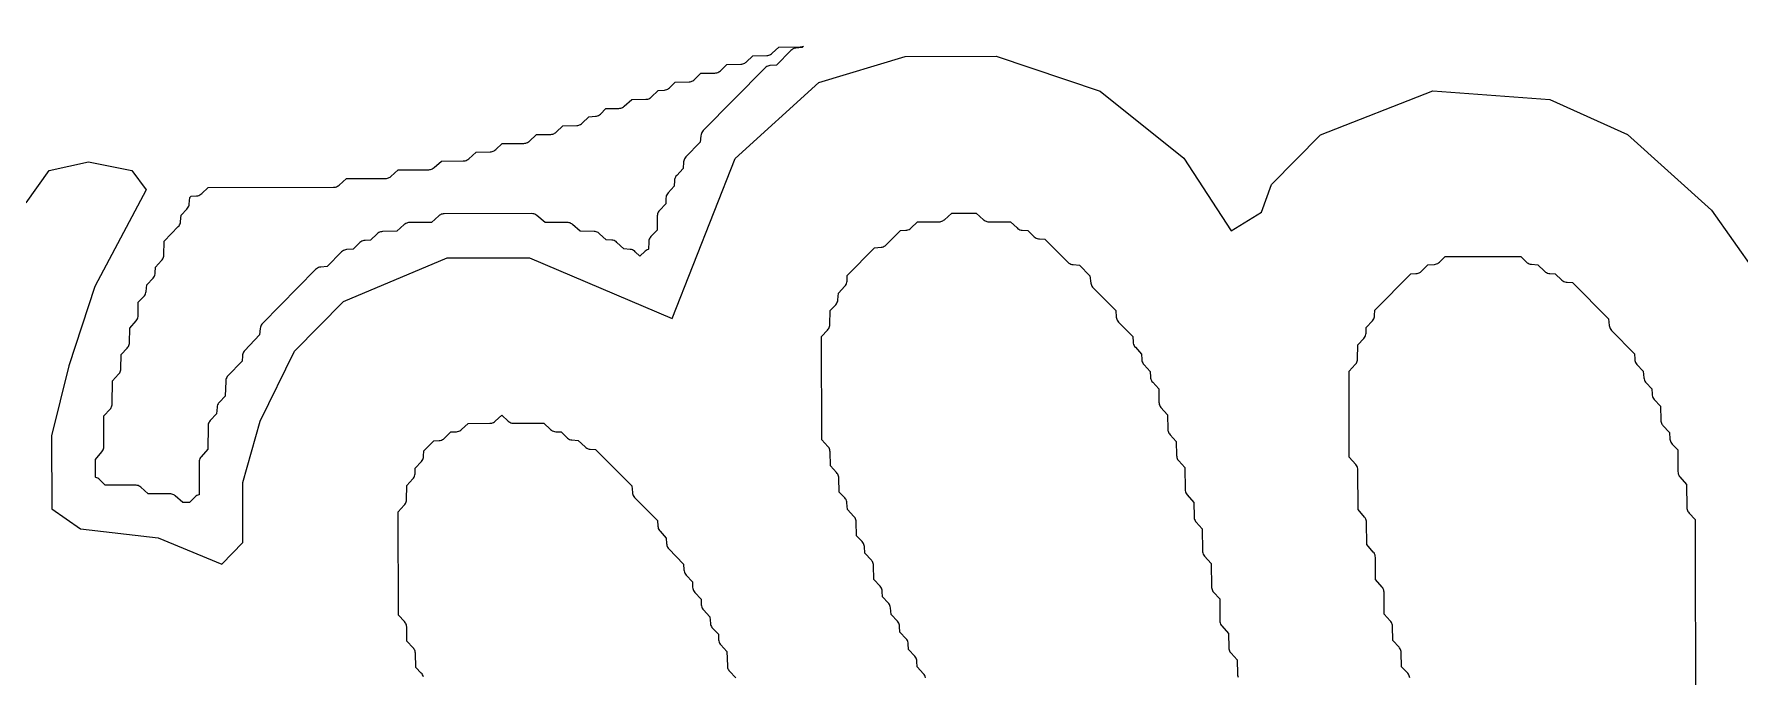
# Model space of a CAD drawing. Header units: inches. Extents: x 36 to 190, y -75 to 56.
# Drawn here: x 49.11 to 54.35, y 43.36 to 45.33 of the extents above; entities that cross this region are included whole.
import ezdxf

# ---------------------------------------------------------------- set-up
doc = ezdxf.new("R2010")
doc.units = ezdxf.units.IN
for name, color, linetype, lineweight in [('01_ORIGINAL_CAD', 7, 'Continuous', 20), ('02_APPROVED_PDF_OUTLINES', 7, 'Continuous', 15), ('04_APPROVED_PERIMETER', 7, 'Continuous', 15)]:
    doc.layers.add(name, color=color, linetype=linetype, lineweight=lineweight)

# ---------------------------------------------------------------- blocks, each defined once
blk = doc.blocks.new('01_SCALLOP')
at = {"layer": '01_ORIGINAL_CAD'}
blk.add_lwpolyline([(50.1404, 46.0145, -0.546754), (57.6505, 41.0455, 0.171391), (58.1845, 40.3509, 0.171391)], format="xyb", dxfattribs=at)
at = {"layer": '02_APPROVED_PDF_OUTLINES'}
blk.add_lwpolyline([(49.2991, 43.9731), (49.2989, 44.028), (49.319, 44.0511), (49.3211, 44.0539), (49.3229, 44.0571), (49.3241, 44.0604), (49.3249, 44.0639), (49.3251, 44.0675), (49.3252, 44.1618), (49.3439, 44.1819), (49.3459, 44.1843), (49.3475, 44.1869), (49.3488, 44.1896), (49.3498, 44.1925), (49.3504, 44.1955), (49.3506, 44.1986), (49.3514, 44.269), (49.3702, 44.2893), (49.3722, 44.2916), (49.3738, 44.2942), (49.3751, 44.2969), (49.3761, 44.2998), (49.3767, 44.3028), (49.3769, 44.3058), (49.3778, 44.3495), (49.3966, 44.3698), (49.3986, 44.3722), (49.4002, 44.3747), (49.4015, 44.3775), (49.4025, 44.3803), (49.4031, 44.3833), (49.4033, 44.3863), (49.4042, 44.4305), (49.4244, 44.4538), (49.4265, 44.4566), (49.4283, 44.4597), (49.4295, 44.463), (49.4303, 44.4665), (49.4305, 44.4701), (49.4307, 44.5104), (49.4477, 44.5279), (49.4499, 44.5305), (49.4517, 44.5334), (49.4531, 44.5365), (49.4541, 44.5398), (49.4546, 44.5432), (49.4564, 44.5636), (49.4759, 44.5846), (49.4781, 44.5874), (49.4799, 44.5904), (49.4812, 44.5937), (49.4821, 44.5971), (49.4825, 44.6006), (49.4832, 44.6177), (49.5023, 44.6383), (49.5042, 44.6406), (49.5059, 44.6432), (49.5072, 44.6459), (49.5081, 44.6488), (49.5087, 44.6518), (49.509, 44.6548), (49.5098, 44.6981), (49.5534, 44.7426), (49.5556, 44.7453), (49.5575, 44.7482), (49.5589, 44.7513), (49.5599, 44.7546), (49.5604, 44.758), (49.5621, 44.7781), (49.5799, 44.7964), (49.5821, 44.799), (49.5839, 44.8019), (49.5854, 44.805), (49.5863, 44.8083), (49.5869, 44.8117), (49.5885, 44.8317), (49.5931, 44.8363), (49.6093, 44.837), (49.6129, 44.8374), (49.6163, 44.8383), (49.6196, 44.8397), (49.6227, 44.8416), (49.6254, 44.8439), (49.6452, 44.8627), (50.0301, 44.8633), (50.0331, 44.8634), (50.0361, 44.864), (50.0389, 44.8649), (50.0417, 44.8662), (50.0443, 44.8677), (50.0467, 44.8696), (50.0694, 44.8899), (50.1893, 44.8902), (50.1923, 44.8904), (50.1953, 44.891), (50.1982, 44.8919), (50.2009, 44.8931), (50.2035, 44.8947), (50.2059, 44.8966), (50.2286, 44.9168), (50.322, 44.9172), (50.325, 44.9174), (50.328, 44.9179), (50.3309, 44.9188), (50.3336, 44.9201), (50.3362, 44.9216), (50.3385, 44.9235), (50.3613, 44.9438), (50.4282, 44.9441), (50.4312, 44.9443), (50.4341, 44.9448), (50.437, 44.9457), (50.4397, 44.947), (50.4423, 44.9485), (50.4447, 44.9504), (50.4676, 44.9709), (50.511, 44.9719), (50.5141, 44.9721), (50.5171, 44.9727), (50.52, 44.9737), (50.5228, 44.9751), (50.5253, 44.9768), (50.5277, 44.9787), (50.5475, 44.9976), (50.6139, 44.9979), (50.6169, 44.9981), (50.6198, 44.9986), (50.6227, 44.9996), (50.6254, 45.0008), (50.628, 45.0024), (50.6304, 45.0042), (50.6533, 45.0247), (50.6967, 45.0257), (50.6998, 45.0259), (50.7028, 45.0266), (50.7057, 45.0276), (50.7085, 45.0289), (50.7111, 45.0306), (50.7134, 45.0326), (50.7334, 45.0516), (50.7763, 45.0526), (50.7794, 45.0528), (50.7824, 45.0535), (50.7853, 45.0545), (50.7881, 45.0558), (50.7906, 45.0575), (50.793, 45.0595), (50.8137, 45.0792), (50.8336, 45.081), (50.8371, 45.0815), (50.8404, 45.0825), (50.8435, 45.084), (50.8464, 45.0859), (50.849, 45.0881), (50.8662, 45.1052), (50.9057, 45.1055), (50.9087, 45.1057), (50.9116, 45.1062), (50.9145, 45.1071), (50.9172, 45.1084), (50.9198, 45.11), (50.9222, 45.1118), (50.9451, 45.1323), (50.9885, 45.1333), (50.9916, 45.1335), (50.9946, 45.1341), (50.9975, 45.1351), (51.0003, 45.1365), (51.0028, 45.1382), (51.0052, 45.1401), (51.0259, 45.1598), (51.0458, 45.1616), (51.0493, 45.1622), (51.0526, 45.1632), (51.0557, 45.1647), (51.0586, 45.1666), (51.0612, 45.1688), (51.0785, 45.1861), (51.1211, 45.187), (51.1242, 45.1873), (51.1272, 45.1879), (51.1301, 45.1889), (51.1329, 45.1903), (51.1355, 45.1919), (51.1378, 45.1939), (51.1578, 45.213), (51.2007, 45.2139), (51.2038, 45.2142), (51.2068, 45.2148), (51.2097, 45.2158), (51.2125, 45.2172), (51.215, 45.2188), (51.2174, 45.2208), (51.2374, 45.2399), (51.2803, 45.2408), (51.2834, 45.2411), (51.2864, 45.2417), (51.2893, 45.2427), (51.292, 45.2441), (51.2946, 45.2457), (51.297, 45.2477), (51.317, 45.2668), (51.3599, 45.2677), (51.3629, 45.268), (51.366, 45.2686), (51.3689, 45.2696), (51.3716, 45.271), (51.3742, 45.2726), (51.3766, 45.2746), (51.3963, 45.2935), (51.4627, 45.2938), (51.4662, 45.294), (51.4697, 45.2948), (51.4727, 45.2959), (51.4688, 45.2921), (51.4492, 45.2903), (51.4457, 45.2897), (51.4424, 45.2887), (51.4392, 45.2872), (51.4363, 45.2853), (51.4337, 45.283), (51.3892, 45.2383), (51.3696, 45.2365), (51.3662, 45.236), (51.3628, 45.2349), (51.3596, 45.2334), (51.3567, 45.2315), (51.3541, 45.2292), (51.1645, 45.037), (51.1622, 45.0344), (51.1604, 45.0315), (51.1589, 45.0283), (51.1579, 45.025), (51.1574, 45.0216), (51.1557, 45.0016), (51.1115, 44.9564), (51.1093, 44.9538), (51.1074, 44.9509), (51.106, 44.9477), (51.105, 44.9444), (51.1045, 44.941), (51.1027, 44.9206), (51.0832, 44.8996), (51.081, 44.8969), (51.0792, 44.8938), (51.0779, 44.8906), (51.077, 44.8872), (51.0766, 44.8836), (51.0759, 44.8665), (51.0568, 44.8459), (51.0546, 44.8432), (51.0528, 44.8401), (51.0514, 44.8369), (51.0505, 44.8335), (51.0501, 44.8299), (51.0494, 44.8128), (51.0304, 44.7922), (51.0284, 44.7899), (51.0268, 44.7873), (51.0255, 44.7846), (51.0245, 44.7817), (51.0239, 44.7787), (51.0237, 44.7757), (51.0228, 44.732), (51.004, 44.7117), (51.002, 44.7094), (51.0004, 44.7068), (50.9991, 44.7041), (50.9982, 44.7012), (50.9975, 44.6983), (50.9973, 44.6953), (50.9968, 44.673), (50.9955, 44.6727), (50.9923, 44.6713), (50.9894, 44.6694), (50.9867, 44.6672), (50.9701, 44.6515), (50.9561, 44.6654), (50.9534, 44.6677), (50.9505, 44.6696), (50.9474, 44.671), (50.9441, 44.672), (50.9407, 44.6726), (50.9207, 44.6744), (50.8999, 44.694), (50.8971, 44.6963), (50.8941, 44.6981), (50.8908, 44.6995), (50.8874, 44.7005), (50.8838, 44.7009), (50.8671, 44.7016), (50.8468, 44.7208), (50.8444, 44.7228), (50.8418, 44.7245), (50.8391, 44.7258), (50.8362, 44.7268), (50.8332, 44.7274), (50.8301, 44.7277), (50.7867, 44.7286), (50.7636, 44.749), (50.7613, 44.7509), (50.7587, 44.7525), (50.756, 44.7537), (50.7531, 44.7546), (50.7501, 44.7551), (50.7471, 44.7553), (50.6797, 44.7555), (50.6537, 44.7767), (50.6509, 44.7787), (50.6479, 44.7803), (50.6446, 44.7815), (50.6413, 44.7822), (50.6378, 44.7824), (50.3694, 44.7819), (50.3664, 44.7817), (50.3635, 44.7811), (50.3606, 44.7802), (50.3578, 44.779), (50.3552, 44.7774), (50.3529, 44.7756), (50.3301, 44.7553), (50.2633, 44.755), (50.2602, 44.7548), (50.2573, 44.7542), (50.2544, 44.7533), (50.2517, 44.7521), (50.2491, 44.7505), (50.2467, 44.7486), (50.2238, 44.7282), (50.1804, 44.7272), (50.1773, 44.7269), (50.1743, 44.7263), (50.1714, 44.7253), (50.1686, 44.724), (50.1661, 44.7223), (50.1637, 44.7203), (50.1435, 44.701), (50.1268, 44.7003), (50.1232, 44.6999), (50.1198, 44.699), (50.1165, 44.6976), (50.1134, 44.6957), (50.1107, 44.6934), (50.09, 44.6737), (50.07, 44.6719), (50.0666, 44.6714), (50.0632, 44.6703), (50.0601, 44.6689), (50.0572, 44.667), (50.0545, 44.6647), (50.0101, 44.62), (49.9905, 44.6182), (49.987, 44.6176), (49.9837, 44.6166), (49.9805, 44.6151), (49.9776, 44.6132), (49.9749, 44.6108), (49.8119, 44.4455), (49.8096, 44.4429), (49.8077, 44.44), (49.8063, 44.4368), (49.8053, 44.4335), (49.8047, 44.4301), (49.8031, 44.4099), (49.7573, 44.3621), (49.7554, 44.3598), (49.7537, 44.3573), (49.7524, 44.3546), (49.7513, 44.3518), (49.7507, 44.3488), (49.7504, 44.3458), (49.7497, 44.3291), (49.7059, 44.2843), (49.7039, 44.282), (49.7022, 44.2795), (49.7008, 44.2768), (49.6998, 44.2739), (49.6991, 44.2709), (49.6988, 44.2679), (49.6968, 44.2216), (49.6795, 44.2037), (49.6772, 44.2011), (49.6754, 44.1982), (49.674, 44.1951), (49.673, 44.1918), (49.6725, 44.1884), (49.6708, 44.168), (49.6513, 44.147), (49.6493, 44.1447), (49.6477, 44.1421), (49.6464, 44.1393), (49.6454, 44.1364), (49.6448, 44.1334), (49.6446, 44.1303), (49.6437, 44.0594), (49.6236, 44.0363), (49.6214, 44.0334), (49.6197, 44.0303), (49.6184, 44.0269), (49.6177, 44.0234), (49.6174, 44.0199), (49.6174, 43.9196), (49.616, 43.9193), (49.6129, 43.9183), (49.61, 43.9168), (49.6073, 43.915), (49.6048, 43.9129), (49.5877, 43.8959), (49.567, 43.8959), (49.5442, 43.9161), (49.5418, 43.9179), (49.5393, 43.9195), (49.5365, 43.9207), (49.5336, 43.9216), (49.5307, 43.9222), (49.5277, 43.9224), (49.4608, 43.9226), (49.438, 43.9428), (49.4356, 43.9447), (49.433, 43.9463), (49.4303, 43.9475), (49.4274, 43.9484), (49.4244, 43.9489), (49.4214, 43.9491), (49.3288, 43.9493), (49.3116, 43.9664), (49.3092, 43.9685), (49.3064, 43.9703), (49.3035, 43.9717), (49.3004, 43.9728)], close=True, dxfattribs=at)
for points in [[(51.8469, 43.3579), (51.846, 43.3613), (51.8447, 43.3646), (51.8429, 43.3676), (51.8406, 43.3704), (51.8215, 43.3909), (51.8207, 43.4081), (51.8203, 43.4116), (51.8194, 43.415), (51.818, 43.4182), (51.8162, 43.4213), (51.814, 43.424), (51.7948, 43.4446), (51.7941, 43.4617), (51.7936, 43.4652), (51.7927, 43.4687), (51.7914, 43.4719), (51.7896, 43.4749), (51.7873, 43.4777), (51.7682, 43.4982), (51.7674, 43.5154), (51.767, 43.5189), (51.7661, 43.5223), (51.7647, 43.5256), (51.7629, 43.5286), (51.7607, 43.5313), (51.7411, 43.5523), (51.7393, 43.5727), (51.7388, 43.5761), (51.7378, 43.5794), (51.7364, 43.5825), (51.7345, 43.5854), (51.7323, 43.588), (51.7149, 43.6059), (51.7141, 43.6227), (51.7137, 43.6262), (51.7128, 43.6296), (51.7114, 43.6329), (51.7096, 43.6359), (51.7074, 43.6387), (51.6884, 43.659), (51.6874, 43.7027), (51.6872, 43.7057), (51.6866, 43.7087), (51.6856, 43.7115), (51.6843, 43.7143), (51.6826, 43.7168), (51.6807, 43.7192), (51.6611, 43.7402), (51.6593, 43.7605), (51.6588, 43.7639), (51.6578, 43.7672), (51.6564, 43.7703), (51.6545, 43.7732), (51.6523, 43.7758), (51.6351, 43.7935), (51.6341, 43.8368), (51.6338, 43.8399), (51.6332, 43.8428), (51.6322, 43.8457), (51.6309, 43.8484), (51.6293, 43.851), (51.6274, 43.8533), (51.6078, 43.8743), (51.606, 43.8947), (51.6054, 43.8981), (51.6045, 43.9013), (51.603, 43.9045), (51.6012, 43.9073), (51.599, 43.91), (51.5817, 43.9276), (51.5807, 43.971), (51.5805, 43.974), (51.5799, 43.977), (51.5789, 43.9799), (51.5776, 43.9826), (51.576, 43.9851), (51.574, 43.9875), (51.5551, 44.0078), (51.554, 44.0515), (51.5538, 44.0545), (51.5532, 44.0575), (51.5522, 44.0604), (51.5509, 44.0631), (51.5493, 44.0656), (51.5473, 44.068), (51.5286, 44.0881), (51.528, 44.405), (51.5466, 44.4251), (51.5486, 44.4275), (51.5502, 44.43), (51.5515, 44.4328), (51.5524, 44.4356), (51.5531, 44.4386), (51.5533, 44.4416), (51.5541, 44.485), (51.5713, 44.5027), (51.5735, 44.5053), (51.5753, 44.5082), (51.5767, 44.5113), (51.5777, 44.5146), (51.5782, 44.518), (51.58, 44.5383), (51.5995, 44.5593), (51.6017, 44.5621), (51.6035, 44.5651), (51.6048, 44.5684), (51.6057, 44.5718), (51.6061, 44.5753), (51.6068, 44.5921), (51.6908, 44.6772), (51.7104, 44.679), (51.7138, 44.6796), (51.7171, 44.6806), (51.7203, 44.6821), (51.7232, 44.684), (51.7258, 44.6863), (51.7698, 44.7305), (51.7862, 44.7313), (51.7897, 44.7317), (51.7932, 44.7326), (51.7965, 44.734), (51.7995, 44.7359), (51.8023, 44.7381), (51.8221, 44.757), (51.8885, 44.7573), (51.8915, 44.7575), (51.8944, 44.758), (51.8973, 44.7589), (51.9, 44.7602), (51.9026, 44.7618), (51.905, 44.7636), (51.9277, 44.7839), (52.0023, 44.7839), (52.0251, 44.7637), (52.0275, 44.7618), (52.0301, 44.7603), (52.0328, 44.759), (52.0357, 44.7581), (52.0386, 44.7576), (52.0416, 44.7574), (52.108, 44.7572), (52.1279, 44.7384), (52.1307, 44.7361), (52.1337, 44.7342), (52.137, 44.7329), (52.1405, 44.7319), (52.144, 44.7315), (52.1608, 44.7308), (52.181, 44.7116), (52.1838, 44.7093), (52.1869, 44.7074), (52.1902, 44.7061), (52.1936, 44.7051), (52.1972, 44.7047), (52.2135, 44.704), (52.2843, 44.633), (52.2869, 44.6307), (52.2898, 44.6288), (52.293, 44.6273), (52.2963, 44.6263), (52.2998, 44.6258), (52.3193, 44.624), (52.3515, 44.5916), (52.3547, 44.5686), (52.3554, 44.5655), (52.3564, 44.5624), (52.3578, 44.5596), (52.3596, 44.5569), (52.3617, 44.5545), (52.4308, 44.4848), (52.4326, 44.4649), (52.4331, 44.4615), (52.4341, 44.4582), (52.4355, 44.455), (52.4374, 44.4521), (52.4397, 44.4495), (52.4836, 44.4048), (52.4844, 44.388), (52.4848, 44.3845), (52.4857, 44.3811), (52.487, 44.3779), (52.4888, 44.3748), (52.4911, 44.3721), (52.5102, 44.3515), (52.511, 44.3344), (52.5114, 44.3309), (52.5123, 44.3275), (52.5137, 44.3242), (52.5155, 44.3212), (52.5177, 44.3184), (52.5369, 44.2979), (52.5377, 44.2807), (52.5381, 44.2772), (52.539, 44.2738), (52.5403, 44.2705), (52.5421, 44.2675), (52.5444, 44.2648), (52.5632, 44.2446), (52.5635, 44.2039), (52.5638, 44.2004), (52.5645, 44.1969), (52.5658, 44.1936), (52.5675, 44.1905), (52.5697, 44.1877), (52.59, 44.1644), (52.591, 44.1203), (52.5913, 44.1172), (52.5919, 44.1143), (52.5929, 44.1114), (52.5942, 44.1087), (52.5958, 44.1061), (52.5978, 44.1038), (52.6167, 44.0834), (52.6177, 44.0398), (52.618, 44.0367), (52.6186, 44.0338), (52.6196, 44.0309), (52.6209, 44.0282), (52.6225, 44.0256), (52.6245, 44.0233), (52.6433, 44.0031), (52.6436, 43.9356), (52.6439, 43.9321), (52.6447, 43.9286), (52.6459, 43.9253), (52.6477, 43.9222), (52.6498, 43.9193), (52.6702, 43.8961), (52.6712, 43.8519), (52.6714, 43.8489), (52.6721, 43.8459), (52.673, 43.8431), (52.6743, 43.8403), (52.676, 43.8378), (52.6779, 43.8354), (52.6967, 43.8153), (52.6971, 43.7478), (52.6974, 43.7442), (52.6981, 43.7408), (52.6994, 43.7374), (52.7011, 43.7343), (52.7033, 43.7315), (52.7235, 43.7083), (52.7247, 43.6374), (52.7249, 43.6344), (52.7255, 43.6314), (52.7265, 43.6285), (52.7278, 43.6257), (52.7294, 43.6231), (52.7314, 43.6207), (52.7502, 43.6006), (52.7506, 43.5331), (52.7508, 43.5296), (52.7516, 43.5261), (52.7529, 43.5228), (52.7546, 43.5196), (52.7568, 43.5168), (52.7771, 43.4935), (52.7781, 43.4494), (52.7784, 43.4464), (52.779, 43.4434), (52.78, 43.4405), (52.7813, 43.4378), (52.7829, 43.4352), (52.7848, 43.4329), (52.8038, 43.4126), (52.8048, 43.3689), (52.8051, 43.3659), (52.8057, 43.3629), (52.8067, 43.36)], [(53.3336, 43.3579), (53.333, 43.3609), (53.332, 43.3638), (53.3307, 43.3665), (53.3291, 43.3691), (53.3271, 43.3715), (53.3082, 43.3918), (53.3071, 43.4355), (53.3069, 43.4385), (53.3063, 43.4415), (53.3053, 43.4444), (53.304, 43.4471), (53.3024, 43.4496), (53.3004, 43.452), (53.2815, 43.4723), (53.2804, 43.516), (53.2802, 43.519), (53.2796, 43.522), (53.2786, 43.5249), (53.2773, 43.5276), (53.2757, 43.5301), (53.2737, 43.5325), (53.2549, 43.5526), (53.2546, 43.6201), (53.2543, 43.6237), (53.2535, 43.6271), (53.2522, 43.6305), (53.2505, 43.6336), (53.2484, 43.6364), (53.2282, 43.6595), (53.2278, 43.7274), (53.2275, 43.731), (53.2268, 43.7345), (53.2255, 43.7378), (53.2238, 43.7409), (53.2216, 43.7438), (53.2014, 43.7668), (53.2011, 43.8348), (53.2008, 43.8383), (53.2, 43.8418), (53.1987, 43.8451), (53.197, 43.8483), (53.1949, 43.8511), (53.1747, 43.8742), (53.1742, 43.9958), (53.1739, 43.9993), (53.1732, 44.0028), (53.1719, 44.0062), (53.1702, 44.0093), (53.168, 44.0121), (53.1479, 44.0352), (53.1474, 44.2989), (53.166, 44.319), (53.168, 44.3213), (53.1696, 44.3239), (53.1709, 44.3266), (53.1719, 44.3295), (53.1725, 44.3325), (53.1727, 44.3355), (53.1736, 44.3792), (53.1924, 44.3995), (53.1946, 44.4023), (53.1964, 44.4053), (53.1978, 44.4086), (53.1987, 44.412), (53.1991, 44.4155), (53.1998, 44.4326), (53.2189, 44.4532), (53.2211, 44.456), (53.2229, 44.459), (53.2242, 44.4623), (53.2251, 44.4657), (53.2255, 44.4692), (53.2262, 44.4859), (53.3363, 44.5975), (53.3525, 44.5982), (53.3561, 44.5987), (53.3596, 44.5996), (53.3628, 44.601), (53.3659, 44.6028), (53.3687, 44.6051), (53.3893, 44.6248), (53.4093, 44.6266), (53.4127, 44.6272), (53.416, 44.6282), (53.4192, 44.6296), (53.4221, 44.6315), (53.4247, 44.6338), (53.4418, 44.6508), (53.6741, 44.651), (53.6912, 44.634), (53.6938, 44.6317), (53.6967, 44.6298), (53.6999, 44.6284), (53.7032, 44.6274), (53.7066, 44.6268), (53.7266, 44.6251), (53.7474, 44.6054), (53.7501, 44.6031), (53.7532, 44.6013), (53.7565, 44.5999), (53.7599, 44.599), (53.7635, 44.5985), (53.7802, 44.5978), (53.8005, 44.5786), (53.8033, 44.5763), (53.8063, 44.5745), (53.8096, 44.5731), (53.8131, 44.5722), (53.8166, 44.5717), (53.8329, 44.571), (53.9439, 44.4591), (53.9456, 44.4392), (53.9462, 44.4357), (53.9472, 44.4324), (53.9486, 44.4293), (53.9505, 44.4264), (53.9528, 44.4238), (54.0233, 44.3523), (54.024, 44.3355), (54.0244, 44.332), (54.0253, 44.3286), (54.0267, 44.3253), (54.0285, 44.3223), (54.0307, 44.3196), (54.0503, 44.2986), (54.0521, 44.2782), (54.0527, 44.2748), (54.0537, 44.2715), (54.0551, 44.2684), (54.0569, 44.2655), (54.0591, 44.2629), (54.0766, 44.245), (54.0773, 44.2282), (54.0777, 44.2247), (54.0786, 44.2213), (54.08, 44.218), (54.0818, 44.215), (54.084, 44.2122), (54.103, 44.1919), (54.104, 44.1482), (54.1043, 44.1452), (54.1049, 44.1422), (54.1059, 44.1394), (54.1072, 44.1366), (54.1088, 44.1341), (54.1107, 44.1317), (54.1303, 44.1108), (54.1321, 44.0904), (54.1327, 44.087), (54.1336, 44.0837), (54.1351, 44.0806), (54.1369, 44.0777), (54.1391, 44.0751), (54.1562, 44.0576), (54.1566, 43.9905), (54.1568, 43.9869), (54.1576, 43.9834), (54.1589, 43.9801), (54.1606, 43.977), (54.1627, 43.9741), (54.183, 43.951), (54.1842, 43.8801), (54.1844, 43.877), (54.185, 43.874), (54.186, 43.8711), (54.1873, 43.8683), (54.1889, 43.8658), (54.1909, 43.8634), (54.2096, 43.8433), (54.2108, 43.2151)], [(50.3058, 43.3603), (50.3048, 43.3636), (50.3034, 43.3667), (50.3015, 43.3696), (50.2993, 43.3722), (50.2821, 43.3898), (50.2811, 43.4332), (50.2808, 43.4362), (50.2802, 43.4392), (50.2793, 43.4421), (50.2779, 43.4448), (50.2763, 43.4474), (50.2744, 43.4497), (50.2554, 43.47), (50.2544, 43.5137), (50.2541, 43.5167), (50.2535, 43.5197), (50.2526, 43.5226), (50.2512, 43.5253), (50.2496, 43.5279), (50.2477, 43.5302), (50.2289, 43.5503), (50.2283, 43.8672), (50.247, 43.8873), (50.2489, 43.8897), (50.2505, 43.8922), (50.2518, 43.895), (50.2528, 43.8979), (50.2534, 43.9008), (50.2536, 43.9039), (50.2545, 43.9475), (50.2734, 43.9679), (50.2756, 43.9706), (50.2774, 43.9737), (50.2787, 43.9769), (50.2796, 43.9803), (50.28, 43.9839), (50.2807, 44.001), (50.2998, 44.0216), (50.302, 44.0243), (50.3038, 44.0274), (50.3052, 44.0306), (50.3061, 44.034), (50.3065, 44.0376), (50.3071, 44.0543), (50.3377, 44.0853), (50.354, 44.086), (50.3576, 44.0864), (50.361, 44.0874), (50.3643, 44.0888), (50.3674, 44.0906), (50.3701, 44.0929), (50.3903, 44.1122), (50.407, 44.1129), (50.4106, 44.1133), (50.4141, 44.1142), (50.4173, 44.1157), (50.4204, 44.1175), (50.4232, 44.1198), (50.4429, 44.1386), (50.5093, 44.1389), (50.5123, 44.1391), (50.5153, 44.1397), (50.5182, 44.1406), (50.5209, 44.1418), (50.5235, 44.1434), (50.5258, 44.1453), (50.5461, 44.1633), (50.5664, 44.1453), (50.5687, 44.1434), (50.5713, 44.1419), (50.5741, 44.1406), (50.5769, 44.1397), (50.5799, 44.1392), (50.5829, 44.139), (50.6758, 44.1388), (50.6957, 44.12), (50.6985, 44.1177), (50.7015, 44.1159), (50.7048, 44.1145), (50.7083, 44.1135), (50.7118, 44.1131), (50.7282, 44.1124), (50.7458, 44.095), (50.7484, 44.0927), (50.7513, 44.0908), (50.7545, 44.0894), (50.7578, 44.0884), (50.7612, 44.0878), (50.7812, 44.086), (50.802, 44.0664), (50.8047, 44.0641), (50.8078, 44.0623), (50.8111, 44.0609), (50.8145, 44.0599), (50.8181, 44.0595), (50.8344, 44.0588), (50.9454, 43.9469), (50.9471, 43.9269), (50.9476, 43.9235), (50.9486, 43.9202), (50.9501, 43.9171), (50.952, 43.9142), (50.9542, 43.9116), (51.0248, 43.8401), (51.0255, 43.8233), (51.0259, 43.8198), (51.0268, 43.8164), (51.0282, 43.8131), (51.03, 43.8101), (51.0322, 43.8074), (51.0514, 43.7868), (51.0521, 43.7696), (51.0525, 43.7667), (51.0531, 43.7637), (51.0542, 43.7609), (51.0555, 43.7582), (51.0572, 43.7557), (51.0591, 43.7534), (51.1046, 43.7061), (51.1054, 43.6892), (51.1058, 43.6857), (51.1067, 43.6822), (51.1081, 43.679), (51.1099, 43.676), (51.1121, 43.6732), (51.1313, 43.6527), (51.132, 43.6355), (51.1324, 43.632), (51.1333, 43.6286), (51.1347, 43.6253), (51.1365, 43.6223), (51.1387, 43.6196), (51.1579, 43.599), (51.1587, 43.5818), (51.1591, 43.5783), (51.16, 43.5749), (51.1614, 43.5717), (51.1632, 43.5686), (51.1654, 43.5659), (51.185, 43.5449), (51.1868, 43.5245), (51.1873, 43.5211), (51.1883, 43.5179), (51.1897, 43.5148), (51.1916, 43.5119), (51.1938, 43.5093), (51.2112, 43.4914), (51.212, 43.4745), (51.2124, 43.471), (51.2133, 43.4676), (51.2146, 43.4643), (51.2165, 43.4613), (51.2187, 43.4586), (51.2376, 43.4383), (51.2387, 43.3946), (51.2389, 43.3915), (51.2395, 43.3886), (51.2405, 43.3857), (51.2418, 43.383), (51.2434, 43.3804), (51.2454, 43.3781), (51.2646, 43.3575)]]:
    blk.add_lwpolyline(points, dxfattribs=at)
at = {"layer": '04_APPROVED_PERIMETER'}
blk.add_lwpolyline([(49.0866, 44.8156), (49.1573, 44.9142), (49.2775, 44.9411), (49.4103, 44.9143), (49.4547, 44.855), (49.2972, 44.5592), (49.2171, 44.3148), (49.1645, 44.1), (49.1657, 43.8767), (49.2536, 43.8149), (49.492, 43.7871), (49.6872, 43.707), (49.7519, 43.7726), (49.7519, 43.9572), (49.8046, 44.1451), (49.9104, 44.3599), (50.0606, 44.5122), (50.3789, 44.6467), (50.6318, 44.6469), (51.0689, 44.4605), (51.263, 44.9514), (51.5193, 45.1843), (51.7846, 45.265), (52.064, 45.2653), (52.3828, 45.1581), (52.6399, 44.9524), (52.7851, 44.7293), (52.8782, 44.7872), (52.9089, 44.8721), (53.0591, 45.0244), (53.404, 45.1589), (53.7631, 45.1323), (54.0022, 45.0251), (54.2594, 44.7926), (54.3925, 44.6048)], dxfattribs=at)

msp = doc.modelspace()

# ---------------------------------------------------------------- block references
msp.add_blockref('01_SCALLOP', (0, 0))

doc.saveas('drawing.dxf')
